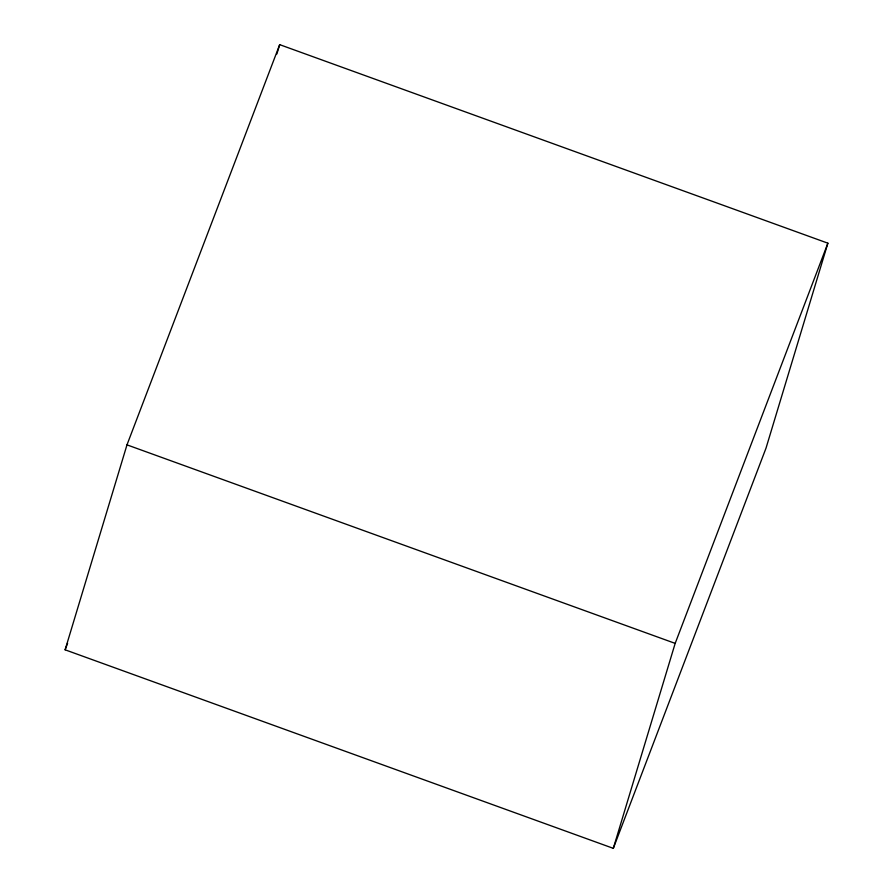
<?xml version="1.0" encoding="UTF-8"?>
<svg xmlns="http://www.w3.org/2000/svg" width="893" height="893" viewBox="0 0 893 893"><rect width="100%" height="100%" fill="white"/><g stroke="black" fill="none" stroke-linecap="round" stroke-linejoin="round"><path stroke-width="1.34" d="M65.122 649.814L126.985 444.859L279.688 44.65L827.878 243.186L766.015 448.141L613.312 848.35L65.122 649.814L67.6 643.295M276.875 53.971L279.688 44.65M613.312 848.35L675.175 643.384L827.878 243.186M126.985 444.859L675.175 643.384"/></g></svg>
